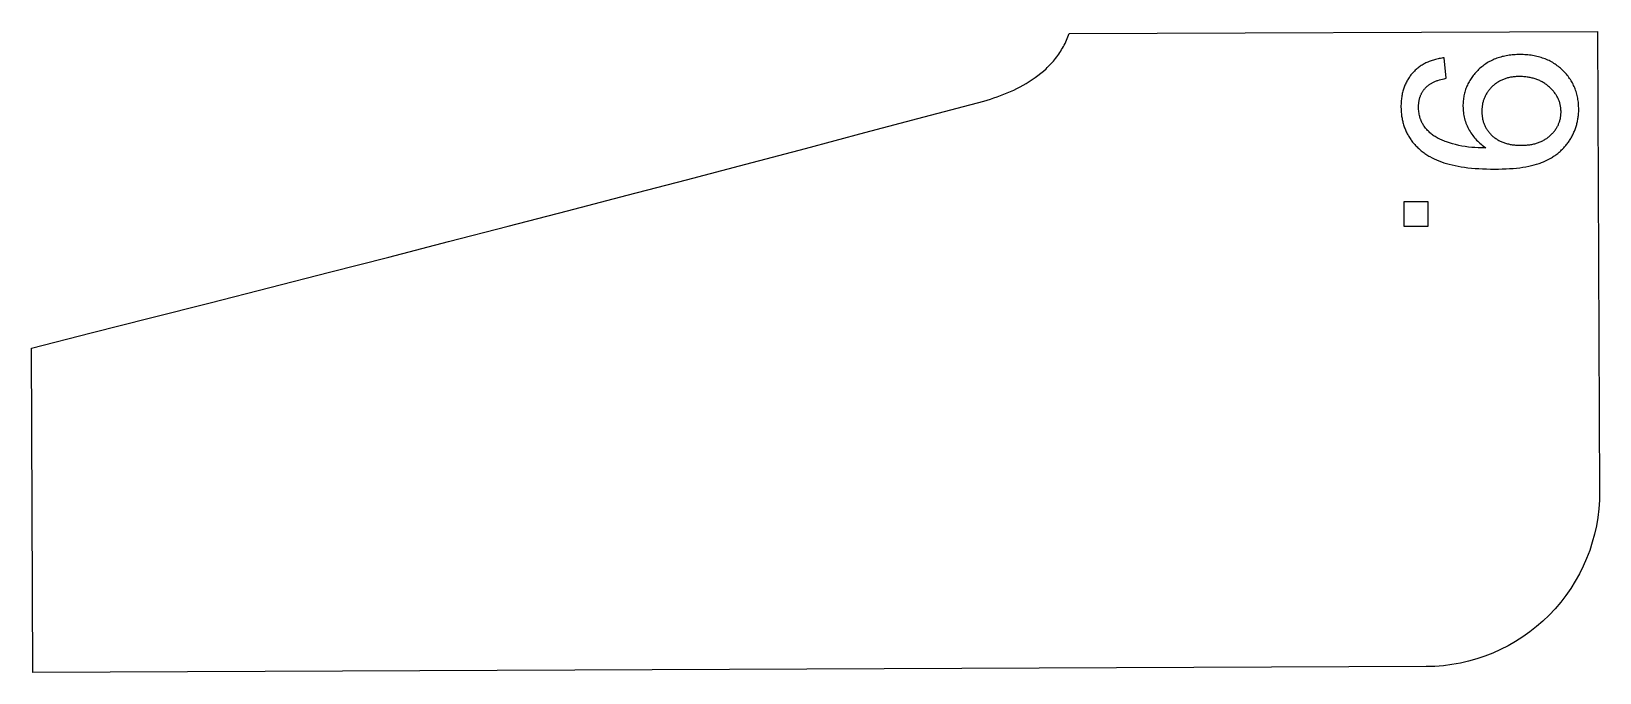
# Model space of a CAD drawing. Extents: x -16189 to 5251, y 3521 to 4024.
# Drawn here: x 1464.2 to 1914.4, y 3839.8 to 4023.8 of the extents above; entities that cross this region are included whole.
import ezdxf

# ---------------------------------------------------------------- set-up
doc = ezdxf.new("R2010")
doc.units = 0
doc.layers.add('LAYER_03', color=7, linetype='CONTINUOUS')

msp = doc.modelspace()

# ---------------------------------------------------------------- linework, layer by layer
at = {"layer": 'LAYER_03'}
for p, q in [((1882.56, 4006.8), (1882.41, 4006.6)), ((1882.71, 4006.99), (1882.56, 4006.8)), ((1882.87, 4007.18), (1882.71, 4006.99)), ((1883.04, 4007.37), (1882.87, 4007.18)), ((1883.21, 4007.56), (1883.04, 4007.37)), ((1883.39, 4007.74), (1883.21, 4007.56)), ((1883.57, 4007.92), (1883.39, 4007.74)), ((1883.76, 4008.1), (1883.57, 4007.92)), ((1883.95, 4008.27), (1883.76, 4008.1)), ((1884.15, 4008.44), (1883.95, 4008.27)), ((1884.34, 4008.6), (1884.15, 4008.44)), ((1884.55, 4008.75), (1884.34, 4008.6)), ((1884.75, 4008.9), (1884.55, 4008.75)), ((1884.96, 4009.05), (1884.75, 4008.9)), ((1885.17, 4009.18), (1884.96, 4009.05)), ((1885.39, 4009.32), (1885.17, 4009.18)), ((1885.61, 4009.44), (1885.39, 4009.32)), ((1885.83, 4009.56), (1885.61, 4009.44)), ((1886.06, 4009.68), (1885.83, 4009.56)), ((1886.29, 4009.79), (1886.06, 4009.68)), ((1886.52, 4009.89), (1886.29, 4009.79)), ((1886.76, 4009.99), (1886.52, 4009.89)), ((1887, 4010.08), (1886.76, 4009.99)), ((1887.24, 4010.17), (1887, 4010.08)), ((1887.49, 4010.25), (1887.24, 4010.17)), ((1887.74, 4010.33), (1887.49, 4010.25)), ((1888, 4010.4), (1887.74, 4010.33)), ((1888.26, 4010.46), (1888, 4010.4)), ((1888.52, 4010.52), (1888.26, 4010.46)), ((1888.78, 4010.58), (1888.52, 4010.52)), ((1889.05, 4010.62), (1888.78, 4010.58)), ((1889.32, 4010.67), (1889.05, 4010.62)), ((1889.6, 4010.7), (1889.32, 4010.67)), ((1889.88, 4010.73), (1889.6, 4010.7)), ((1890.16, 4010.76), (1889.88, 4010.73)), ((1890.45, 4010.78), (1890.16, 4010.76)), ((1890.74, 4010.79), (1890.45, 4010.78)), ((1891.03, 4010.8), (1890.74, 4010.79)), ((1891.33, 4010.8), (1891.03, 4010.8)), ((1891.66, 4010.8), (1891.33, 4010.8)), ((1891.98, 4010.79), (1891.66, 4010.8)), ((1892.3, 4010.78), (1891.98, 4010.79)), ((1892.62, 4010.76), (1892.3, 4010.78)), ((1892.94, 4010.73), (1892.62, 4010.76)), ((1893.25, 4010.7), (1892.94, 4010.73)), ((1893.56, 4010.66), (1893.25, 4010.7)), ((1893.86, 4010.61), (1893.56, 4010.66)), ((1894.16, 4010.56), (1893.86, 4010.61)), ((1894.46, 4010.51), (1894.16, 4010.56)), ((1894.75, 4010.45), (1894.46, 4010.51)), ((1895.03, 4010.38), (1894.75, 4010.45)), ((1895.32, 4010.3), (1895.03, 4010.38)), ((1895.6, 4010.22), (1895.32, 4010.3)), ((1895.88, 4010.14), (1895.6, 4010.22)), ((1896.15, 4010.05), (1895.88, 4010.14)), ((1896.42, 4009.95), (1896.15, 4010.05)), ((1896.68, 4009.84), (1896.42, 4009.95)), ((1896.94, 4009.73), (1896.68, 4009.84)), ((1897.2, 4009.62), (1896.94, 4009.73)), ((1897.45, 4009.5), (1897.2, 4009.62)), ((1897.7, 4009.37), (1897.45, 4009.5)), ((1897.95, 4009.24), (1897.7, 4009.37)), ((1898.19, 4009.1), (1897.95, 4009.24)), ((1898.43, 4008.95), (1898.19, 4009.1)), ((1898.66, 4008.8), (1898.43, 4008.95)), ((1898.89, 4008.64), (1898.66, 4008.8)), ((1899.12, 4008.48), (1898.89, 4008.64)), ((1899.34, 4008.31), (1899.12, 4008.48)), ((1899.56, 4008.14), (1899.34, 4008.31)), ((1899.77, 4007.96), (1899.56, 4008.14)), ((1899.98, 4007.77), (1899.77, 4007.96)), ((1900.19, 4007.58), (1899.98, 4007.77)), ((1900.39, 4007.39), (1900.19, 4007.58)), ((1900.58, 4007.19), (1900.39, 4007.39)), ((1900.77, 4007), (1900.58, 4007.19)), ((1900.94, 4006.8), (1900.77, 4007)), ((1901.12, 4006.6), (1900.94, 4006.8)), ((1880.69, 4002.36), (1880.66, 4002.11)), ((1880.73, 4002.6), (1880.69, 4002.36)), ((1880.78, 4002.85), (1880.73, 4002.6)), ((1880.82, 4003.09), (1880.78, 4002.85)), ((1880.88, 4003.33), (1880.82, 4003.09)), ((1880.94, 4003.56), (1880.88, 4003.33)), ((1881.01, 4003.8), (1880.94, 4003.56)), ((1881.08, 4004.03), (1881.01, 4003.8)), ((1881.16, 4004.26), (1881.08, 4004.03)), ((1881.24, 4004.48), (1881.16, 4004.26)), ((1881.33, 4004.71), (1881.24, 4004.48)), ((1881.43, 4004.93), (1881.33, 4004.71)), ((1881.53, 4005.15), (1881.43, 4004.93)), ((1881.64, 4005.36), (1881.53, 4005.15)), ((1881.75, 4005.57), (1881.64, 4005.36)), ((1881.87, 4005.78), (1881.75, 4005.57)), ((1882, 4005.99), (1881.87, 4005.78)), ((1882.13, 4006.2), (1882, 4005.99)), ((1882.27, 4006.4), (1882.13, 4006.2)), ((1882.41, 4006.6), (1882.27, 4006.4)), ((1901.28, 4006.39), (1901.12, 4006.6)), ((1901.44, 4006.19), (1901.28, 4006.39)), ((1901.6, 4005.98), (1901.44, 4006.19)), ((1901.74, 4005.77), (1901.6, 4005.98)), ((1901.88, 4005.56), (1901.74, 4005.77)), ((1902.02, 4005.35), (1901.88, 4005.56)), ((1902.14, 4005.13), (1902.02, 4005.35)), ((1902.27, 4004.91), (1902.14, 4005.13)), ((1902.38, 4004.69), (1902.27, 4004.91)), ((1902.49, 4004.47), (1902.38, 4004.69)), ((1902.59, 4004.25), (1902.49, 4004.47)), ((1902.68, 4004.02), (1902.59, 4004.25)), ((1902.77, 4003.8), (1902.68, 4004.02)), ((1902.85, 4003.57), (1902.77, 4003.8)), ((1902.93, 4003.33), (1902.85, 4003.57)), ((1903, 4003.1), (1902.93, 4003.33)), ((1903.06, 4002.86), (1903, 4003.1)), ((1903.11, 4002.63), (1903.06, 4002.86)), ((1903.16, 4002.39), (1903.11, 4002.63)), ((1903.2, 4002.14), (1903.16, 4002.39)), ((1903.24, 4001.9), (1903.2, 4002.14)), ((1880.6, 4001.34), (1880.59, 4001.08)), ((1880.59, 4001.08), (1880.59, 4000.82)), ((1880.59, 4000.82), (1880.59, 4000.55)), ((1880.59, 4000.55), (1880.6, 4000.29)), ((1880.62, 4001.6), (1880.6, 4001.34)), ((1880.6, 4000.29), (1880.62, 4000.03)), ((1880.64, 4001.85), (1880.62, 4001.6)), ((1880.62, 4000.03), (1880.64, 3999.78)), ((1880.66, 4002.11), (1880.64, 4001.85)), ((1880.64, 3999.78), (1880.66, 3999.52)), ((1880.66, 3999.52), (1880.69, 3999.27)), ((1880.69, 3999.27), (1880.73, 3999.03)), ((1880.73, 3999.03), (1880.78, 3998.78)), ((1880.78, 3998.78), (1880.82, 3998.54)), ((1880.82, 3998.54), (1880.88, 3998.3)), ((1880.88, 3998.3), (1880.94, 3998.07)), ((1880.94, 3998.07), (1881.01, 3997.84)), ((1881.01, 3997.84), (1881.08, 3997.61)), ((1902.81, 3997.62), (1902.89, 3997.84)), ((1902.89, 3997.84), (1902.96, 3998.06)), ((1902.96, 3998.06), (1903.02, 3998.29)), ((1903.02, 3998.29), (1903.08, 3998.51)), ((1903.08, 3998.51), (1903.13, 3998.74)), ((1903.13, 3998.74), (1903.17, 3998.97)), ((1903.17, 3998.97), (1903.21, 3999.2)), ((1903.21, 3999.2), (1903.25, 3999.44)), ((1903.27, 4001.65), (1903.24, 4001.9)), ((1903.25, 3999.44), (1903.27, 3999.68)), ((1903.29, 4001.4), (1903.27, 4001.65)), ((1903.27, 3999.68), (1903.3, 3999.92)), ((1903.31, 4001.15), (1903.29, 4001.4)), ((1903.3, 3999.92), (1903.31, 4000.16)), ((1903.32, 4000.9), (1903.31, 4001.15)), ((1903.31, 4000.16), (1903.32, 4000.4)), ((1903.32, 4000.65), (1903.32, 4000.9)), ((1903.32, 4000.4), (1903.32, 4000.65)), ((1881.08, 3997.61), (1881.16, 3997.38)), ((1881.16, 3997.38), (1881.24, 3997.16)), ((1881.24, 3997.16), (1881.33, 3996.94)), ((1881.33, 3996.94), (1881.43, 3996.72)), ((1881.43, 3996.72), (1881.53, 3996.5)), ((1881.53, 3996.5), (1881.64, 3996.29)), ((1881.64, 3996.29), (1881.75, 3996.08)), ((1881.75, 3996.08), (1881.87, 3995.88)), ((1881.87, 3995.88), (1882, 3995.68)), ((1882, 3995.68), (1882.13, 3995.48)), ((1882.13, 3995.48), (1882.27, 3995.28)), ((1882.27, 3995.28), (1882.41, 3995.09)), ((1882.41, 3995.09), (1882.56, 3994.9)), ((1882.56, 3994.9), (1882.71, 3994.71)), ((1882.71, 3994.71), (1882.87, 3994.52)), ((1882.87, 3994.52), (1883.04, 3994.34)), ((1883.04, 3994.34), (1883.21, 3994.16)), ((1883.21, 3994.16), (1883.39, 3993.99)), ((1883.39, 3993.99), (1883.57, 3993.81)), ((1883.57, 3993.81), (1883.76, 3993.64)), ((1883.76, 3993.64), (1883.95, 3993.48)), ((1883.95, 3993.48), (1884.15, 3993.32)), ((1884.15, 3993.32), (1884.35, 3993.17)), ((1884.35, 3993.17), (1884.56, 3993.02)), ((1899.2, 3993.07), (1899.41, 3993.22)), ((1899.41, 3993.22), (1899.62, 3993.38)), ((1899.62, 3993.38), (1899.82, 3993.54)), ((1899.82, 3993.54), (1900.02, 3993.71)), ((1900.02, 3993.71), (1900.22, 3993.88)), ((1900.22, 3993.88), (1900.41, 3994.06)), ((1900.41, 3994.06), (1900.6, 3994.24)), ((1900.6, 3994.24), (1900.78, 3994.42)), ((1900.78, 3994.42), (1900.95, 3994.6)), ((1900.95, 3994.6), (1901.11, 3994.79)), ((1901.11, 3994.79), (1901.27, 3994.98)), ((1901.27, 3994.98), (1901.43, 3995.17)), ((1901.43, 3995.17), (1901.58, 3995.36)), ((1901.58, 3995.36), (1901.72, 3995.55)), ((1901.72, 3995.55), (1901.86, 3995.75)), ((1901.86, 3995.75), (1901.99, 3995.95)), ((1901.99, 3995.95), (1902.11, 3996.15)), ((1902.11, 3996.15), (1902.23, 3996.35)), ((1902.23, 3996.35), (1902.34, 3996.56)), ((1902.34, 3996.56), (1902.45, 3996.77)), ((1902.45, 3996.77), (1902.55, 3996.98)), ((1902.55, 3996.98), (1902.64, 3997.19)), ((1902.64, 3997.19), (1902.73, 3997.41)), ((1902.73, 3997.41), (1902.81, 3997.62)), ((1884.56, 3993.02), (1884.77, 3992.88)), ((1884.77, 3992.88), (1884.99, 3992.74)), ((1884.99, 3992.74), (1885.21, 3992.61)), ((1885.21, 3992.61), (1885.43, 3992.49)), ((1885.43, 3992.49), (1885.66, 3992.37)), ((1885.66, 3992.37), (1885.89, 3992.25)), ((1885.89, 3992.25), (1886.13, 3992.14)), ((1886.13, 3992.14), (1886.37, 3992.04)), ((1886.37, 3992.04), (1886.62, 3991.94)), ((1886.62, 3991.94), (1886.87, 3991.84)), ((1886.87, 3991.84), (1887.13, 3991.76)), ((1887.13, 3991.76), (1887.39, 3991.67)), ((1887.39, 3991.67), (1887.65, 3991.59)), ((1887.65, 3991.59), (1887.92, 3991.52)), ((1887.92, 3991.52), (1888.2, 3991.46)), ((1888.2, 3991.46), (1888.48, 3991.39)), ((1888.48, 3991.39), (1888.76, 3991.34)), ((1888.76, 3991.34), (1889.05, 3991.29)), ((1889.05, 3991.29), (1889.34, 3991.24)), ((1889.34, 3991.24), (1889.64, 3991.2)), ((1889.64, 3991.2), (1889.94, 3991.17)), ((1889.94, 3991.17), (1890.24, 3991.14)), ((1890.24, 3991.14), (1890.55, 3991.11)), ((1890.55, 3991.11), (1890.87, 3991.09)), ((1890.87, 3991.09), (1891.18, 3991.08)), ((1891.18, 3991.08), (1891.84, 3991.07)), ((1891.84, 3991.07), (1892.49, 3991.08)), ((1892.49, 3991.08), (1892.81, 3991.09)), ((1892.81, 3991.09), (1893.12, 3991.11)), ((1893.12, 3991.11), (1893.43, 3991.14)), ((1893.43, 3991.14), (1893.74, 3991.17)), ((1893.74, 3991.17), (1894.04, 3991.2)), ((1894.04, 3991.2), (1894.34, 3991.25)), ((1894.34, 3991.25), (1894.64, 3991.29)), ((1894.64, 3991.29), (1894.93, 3991.34)), ((1894.93, 3991.34), (1895.21, 3991.4)), ((1895.21, 3991.4), (1895.49, 3991.47)), ((1895.49, 3991.47), (1895.77, 3991.53)), ((1895.77, 3991.53), (1896.04, 3991.61)), ((1896.04, 3991.61), (1896.31, 3991.69)), ((1896.31, 3991.69), (1896.57, 3991.77)), ((1896.57, 3991.77), (1896.83, 3991.86)), ((1896.83, 3991.86), (1897.09, 3991.96)), ((1897.09, 3991.96), (1897.34, 3992.06)), ((1897.34, 3992.06), (1897.59, 3992.17)), ((1897.59, 3992.17), (1897.83, 3992.28)), ((1897.83, 3992.28), (1898.07, 3992.4)), ((1898.07, 3992.4), (1898.3, 3992.52)), ((1898.3, 3992.52), (1898.53, 3992.65)), ((1898.53, 3992.65), (1898.76, 3992.79)), ((1898.76, 3992.79), (1898.98, 3992.93)), ((1898.98, 3992.93), (1899.2, 3993.07))]:
    msp.add_line(p, q, dxfattribs=at)
msp.add_lwpolyline([(1864.62, 3841.48), (1464.62, 3839.75), (1464.22, 3932.9), (1481.34, 3937.22), (1498.45, 3941.54), (1515.56, 3945.89), (1532.66, 3950.25), (1549.76, 3954.62), (1566.86, 3959.01), (1583.95, 3963.42), (1601.04, 3967.84), (1618.12, 3972.28), (1635.2, 3976.73), (1652.28, 3981.2), (1669.35, 3985.68), (1686.42, 3990.18), (1703.48, 3994.7), (1720.54, 3999.23), (1737.6, 4003.78), (1738.58, 4004.05), (1739.56, 4004.34), (1740.53, 4004.65), (1741.5, 4004.98), (1742.46, 4005.33), (1743.41, 4005.7), (1744.36, 4006.09), (1745.29, 4006.5), (1746.21, 4006.93), (1747.13, 4007.37), (1748.03, 4007.84), (1748.92, 4008.34), (1749.8, 4008.85), (1750.66, 4009.38), (1751.51, 4009.94), (1752.35, 4010.52), (1753.17, 4011.12), (1753.96, 4011.74), (1754.74, 4012.39), (1755.49, 4013.06), (1755.85, 4013.41), (1756.21, 4013.76), (1756.57, 4014.12), (1756.91, 4014.49), (1757.25, 4014.86), (1757.59, 4015.24), (1757.91, 4015.63), (1758.23, 4016.02), (1758.54, 4016.42), (1758.84, 4016.83), (1759.14, 4017.25), (1759.42, 4017.67), (1759.7, 4018.09), (1759.97, 4018.53), (1760.22, 4018.96), (1760.47, 4019.4), (1760.71, 4019.85), (1760.94, 4020.3), (1761.16, 4020.76), (1761.38, 4021.22), (1761.58, 4021.69), (1761.77, 4022.16), (1761.95, 4022.63), (1762.13, 4023.11), (1913.83, 4023.76), (1914.4, 3891.7, -0.414215)], format="xyb", close=True, dxfattribs=at)
for points in [[(1869.78, 4016.19), (1869.42, 4016.14), (1869.06, 4016.08), (1868.7, 4016.02), (1868.35, 4015.96), (1868.01, 4015.88), (1867.67, 4015.8), (1867.33, 4015.72), (1867, 4015.63), (1866.68, 4015.53), (1866.36, 4015.43), (1866.04, 4015.32), (1865.73, 4015.21), (1865.43, 4015.09), (1865.13, 4014.97), (1864.84, 4014.83), (1864.55, 4014.7), (1864.27, 4014.56), (1863.99, 4014.41), (1863.71, 4014.25), (1863.45, 4014.09), (1863.18, 4013.93), (1862.93, 4013.76), (1862.67, 4013.58), (1862.43, 4013.4), (1862.18, 4013.21), (1861.95, 4013.01), (1861.71, 4012.81), (1861.49, 4012.61), (1861.27, 4012.39), (1861.05, 4012.18), (1860.84, 4011.95), (1860.63, 4011.72), (1860.43, 4011.49), (1860.24, 4011.25), (1860.05, 4011.01), (1859.87, 4010.76), (1859.7, 4010.51), (1859.53, 4010.26), (1859.36, 4010), (1859.21, 4009.73), (1859.06, 4009.46), (1858.92, 4009.19), (1858.78, 4008.92), (1858.65, 4008.64), (1858.53, 4008.35), (1858.41, 4008.06), (1858.3, 4007.77), (1858.19, 4007.47), (1858.09, 4007.17), (1858, 4006.87), (1857.92, 4006.56), (1857.84, 4006.24), (1857.76, 4005.92), (1857.7, 4005.6), (1857.64, 4005.27), (1857.58, 4004.94), (1857.53, 4004.61), (1857.49, 4004.27), (1857.46, 4003.93), (1857.43, 4003.58), (1857.41, 4003.23), (1857.39, 4002.87), (1857.38, 4002.51), (1857.38, 4002.15), (1857.39, 4001.46), (1857.4, 4001.12), (1857.42, 4000.79), (1857.45, 4000.46), (1857.48, 4000.13), (1857.52, 3999.8), (1857.56, 3999.47), (1857.61, 3999.15), (1857.67, 3998.83), (1857.73, 3998.52), (1857.8, 3998.2), (1857.87, 3997.89), (1857.95, 3997.59), (1858.03, 3997.28), (1858.12, 3996.98), (1858.22, 3996.68), (1858.32, 3996.38), (1858.42, 3996.09), (1858.54, 3995.8), (1858.66, 3995.51), (1858.78, 3995.22), (1858.91, 3994.94), (1859.05, 3994.66), (1859.19, 3994.38), (1859.34, 3994.11), (1859.49, 3993.84), (1859.65, 3993.57), (1859.81, 3993.3), (1859.98, 3993.04), (1860.16, 3992.78), (1860.34, 3992.52), (1860.53, 3992.26), (1860.72, 3992.01), (1860.92, 3991.77), (1861.13, 3991.52), (1861.34, 3991.28), (1861.55, 3991.05), (1861.77, 3990.82), (1862, 3990.59), (1862.23, 3990.37), (1862.46, 3990.15), (1862.7, 3989.93), (1862.95, 3989.72), (1863.2, 3989.52), (1863.46, 3989.31), (1863.72, 3989.11), (1863.99, 3988.92), (1864.26, 3988.73), (1864.54, 3988.54), (1864.82, 3988.36), (1865.11, 3988.18), (1865.4, 3988), (1865.7, 3987.83), (1866.32, 3987.5), (1866.95, 3987.18), (1867.61, 3986.88), (1868.28, 3986.6), (1868.98, 3986.33), (1869.71, 3986.08), (1870.46, 3985.84), (1871.25, 3985.63), (1872.06, 3985.42), (1872.91, 3985.24), (1873.79, 3985.07), (1874.7, 3984.91), (1875.63, 3984.77), (1876.6, 3984.65), (1877.6, 3984.55), (1878.63, 3984.46), (1879.69, 3984.38), (1880.78, 3984.33), (1881.9, 3984.29), (1883.05, 3984.26), (1884.24, 3984.25), (1885.37, 3984.26), (1886.47, 3984.29), (1887.53, 3984.33), (1888.57, 3984.38), (1889.56, 3984.46), (1890.53, 3984.55), (1891.46, 3984.65), (1892.35, 3984.78), (1893.21, 3984.92), (1894.04, 3985.07), (1894.84, 3985.24), (1895.6, 3985.43), (1896.32, 3985.64), (1896.67, 3985.75), (1897.01, 3985.86), (1897.35, 3985.97), (1897.67, 3986.1), (1897.99, 3986.22), (1898.3, 3986.35), (1898.89, 3986.62), (1899.47, 3986.9), (1900.04, 3987.2), (1900.58, 3987.52), (1900.85, 3987.68), (1901.11, 3987.85), (1901.37, 3988.02), (1901.62, 3988.19), (1901.87, 3988.37), (1902.12, 3988.56), (1902.36, 3988.74), (1902.59, 3988.93), (1902.83, 3989.12), (1903.05, 3989.32), (1903.28, 3989.52), (1903.49, 3989.73), (1903.71, 3989.94), (1903.92, 3990.15), (1904.12, 3990.37), (1904.32, 3990.59), (1904.52, 3990.81), (1904.71, 3991.04), (1904.9, 3991.27), (1905.09, 3991.5), (1905.26, 3991.74), (1905.44, 3991.99), (1905.61, 3992.23), (1905.78, 3992.48), (1906.09, 3992.99), (1906.25, 3993.25), (1906.39, 3993.51), (1906.53, 3993.77), (1906.67, 3994.03), (1906.8, 3994.29), (1906.92, 3994.56), (1907.04, 3994.82), (1907.16, 3995.09), (1907.27, 3995.36), (1907.38, 3995.63), (1907.48, 3995.9), (1907.57, 3996.18), (1907.66, 3996.45), (1907.74, 3996.73), (1907.82, 3997.01), (1907.9, 3997.29), (1907.97, 3997.57), (1908.03, 3997.86), (1908.09, 3998.14), (1908.14, 3998.43), (1908.19, 3998.72), (1908.24, 3999.01), (1908.28, 3999.3), (1908.31, 3999.6), (1908.34, 3999.89), (1908.36, 4000.19), (1908.39, 4000.79), (1908.4, 4001.4), (1908.4, 4001.82), (1908.38, 4002.23), (1908.36, 4002.64), (1908.33, 4003.05), (1908.29, 4003.45), (1908.24, 4003.85), (1908.18, 4004.24), (1908.11, 4004.63), (1908.03, 4005.01), (1907.95, 4005.39), (1907.85, 4005.77), (1907.75, 4006.14), (1907.64, 4006.51), (1907.51, 4006.87), (1907.38, 4007.23), (1907.24, 4007.58), (1907.09, 4007.93), (1906.93, 4008.27), (1906.77, 4008.61), (1906.59, 4008.95), (1906.4, 4009.28), (1906.21, 4009.6), (1906.01, 4009.93), (1905.79, 4010.24), (1905.57, 4010.56), (1905.34, 4010.87), (1905.1, 4011.17), (1904.85, 4011.47), (1904.59, 4011.77), (1904.33, 4012.06), (1904.05, 4012.35), (1903.77, 4012.63), (1903.47, 4012.9), (1903.17, 4013.17), (1902.87, 4013.43), (1902.56, 4013.68), (1902.24, 4013.92), (1901.92, 4014.15), (1901.6, 4014.37), (1901.26, 4014.59), (1900.92, 4014.79), (1900.58, 4014.99), (1900.23, 4015.18), (1899.87, 4015.36), (1899.51, 4015.53), (1899.14, 4015.69), (1898.77, 4015.84), (1898.39, 4015.99), (1898, 4016.12), (1897.61, 4016.25), (1897.22, 4016.37), (1896.81, 4016.48), (1896.4, 4016.58), (1895.99, 4016.67), (1895.57, 4016.75), (1895.14, 4016.83), (1894.71, 4016.89), (1894.28, 4016.95), (1893.83, 4017), (1893.38, 4017.04), (1892.93, 4017.07), (1892.47, 4017.09), (1892, 4017.1), (1891.53, 4017.11), (1891.07, 4017.11), (1890.62, 4017.09), (1890.17, 4017.07), (1889.73, 4017.04), (1889.3, 4017), (1888.87, 4016.96), (1888.45, 4016.9), (1888.03, 4016.84), (1887.61, 4016.77), (1887.21, 4016.69), (1886.81, 4016.6), (1886.41, 4016.51), (1886.02, 4016.4), (1885.64, 4016.29), (1885.26, 4016.17), (1884.88, 4016.04), (1884.52, 4015.9), (1884.15, 4015.75), (1883.8, 4015.6), (1883.45, 4015.43), (1883.1, 4015.26), (1882.76, 4015.08), (1882.43, 4014.89), (1882.1, 4014.69), (1881.77, 4014.49), (1881.46, 4014.27), (1881.14, 4014.05), (1880.84, 4013.82), (1880.54, 4013.58), (1880.24, 4013.33), (1879.95, 4013.08), (1879.67, 4012.81), (1879.39, 4012.54), (1879.12, 4012.27), (1878.86, 4011.99), (1878.61, 4011.71), (1878.37, 4011.43), (1878.14, 4011.14), (1877.92, 4010.84), (1877.7, 4010.55), (1877.49, 4010.25), (1877.3, 4009.94), (1877.11, 4009.64), (1876.93, 4009.33), (1876.76, 4009.01), (1876.59, 4008.69), (1876.44, 4008.37), (1876.29, 4008.04), (1876.16, 4007.71), (1876.03, 4007.38), (1875.91, 4007.04), (1875.8, 4006.7), (1875.7, 4006.36), (1875.61, 4006.01), (1875.53, 4005.66), (1875.45, 4005.3), (1875.38, 4004.94), (1875.33, 4004.58), (1875.28, 4004.21), (1875.24, 4003.84), (1875.21, 4003.46), (1875.19, 4003.09), (1875.17, 4002.7), (1875.17, 4002.32), (1875.18, 4001.85), (1875.2, 4001.4), (1875.23, 4000.94), (1875.28, 4000.49), (1875.35, 4000.05), (1875.43, 3999.61), (1875.52, 3999.17), (1875.63, 3998.73), (1875.75, 3998.3), (1875.88, 3997.88), (1876.03, 3997.46), (1876.2, 3997.04), (1876.37, 3996.63), (1876.57, 3996.22), (1876.77, 3995.82), (1876.99, 3995.42), (1877.23, 3995.02), (1877.47, 3994.64), (1877.72, 3994.27), (1877.97, 3993.91), (1878.24, 3993.56), (1878.52, 3993.21), (1878.8, 3992.88), (1879.09, 3992.57), (1879.39, 3992.26), (1879.71, 3991.96), (1880.02, 3991.67), (1880.35, 3991.39), (1880.69, 3991.13), (1881.03, 3990.87), (1881.39, 3990.62), (1881.75, 3990.39), (1881.03, 3990.36), (1880.52, 3990.35), (1879.57, 3990.37), (1878.62, 3990.41), (1877.68, 3990.48), (1876.74, 3990.58), (1875.8, 3990.71), (1874.87, 3990.87), (1873.94, 3991.06), (1873.02, 3991.27), (1872.13, 3991.51), (1871.28, 3991.76), (1870.47, 3992.03), (1870.09, 3992.16), (1869.72, 3992.31), (1869.36, 3992.45), (1869.01, 3992.6), (1868.68, 3992.75), (1868.35, 3992.9), (1868.04, 3993.06), (1867.74, 3993.22), (1867.45, 3993.39), (1867.18, 3993.56), (1866.91, 3993.73), (1866.65, 3993.91), (1866.4, 3994.1), (1866.15, 3994.29), (1865.91, 3994.48), (1865.68, 3994.69), (1865.45, 3994.9), (1865.23, 3995.11), (1865.02, 3995.33), (1864.81, 3995.56), (1864.61, 3995.79), (1864.42, 3996.03), (1864.23, 3996.28), (1864.06, 3996.53), (1863.88, 3996.79), (1863.72, 3997.05), (1863.64, 3997.19), (1863.56, 3997.32), (1863.49, 3997.46), (1863.41, 3997.59), (1863.34, 3997.73), (1863.28, 3997.87), (1863.21, 3998.02), (1863.15, 3998.16), (1863.09, 3998.3), (1863.03, 3998.45), (1862.98, 3998.6), (1862.93, 3998.75), (1862.88, 3998.9), (1862.83, 3999.05), (1862.79, 3999.2), (1862.75, 3999.36), (1862.67, 3999.67), (1862.6, 3999.99), (1862.55, 4000.31), (1862.5, 4000.64), (1862.47, 4000.97), (1862.44, 4001.31), (1862.43, 4001.66), (1862.42, 4002.01), (1862.42, 4002.22), (1862.43, 4002.42), (1862.44, 4002.62), (1862.45, 4002.82), (1862.47, 4003.01), (1862.49, 4003.21), (1862.51, 4003.4), (1862.54, 4003.59), (1862.57, 4003.78), (1862.61, 4003.96), (1862.64, 4004.14), (1862.69, 4004.32), (1862.73, 4004.5), (1862.78, 4004.67), (1862.83, 4004.85), (1862.89, 4005.02), (1862.95, 4005.19), (1863.02, 4005.35), (1863.08, 4005.52), (1863.15, 4005.68), (1863.23, 4005.84), (1863.31, 4005.99), (1863.39, 4006.15), (1863.48, 4006.3), (1863.57, 4006.45), (1863.66, 4006.6), (1863.76, 4006.74), (1863.86, 4006.88), (1863.96, 4007.02), (1864.07, 4007.16), (1864.18, 4007.3), (1864.3, 4007.43), (1864.42, 4007.56), (1864.54, 4007.69), (1864.67, 4007.81), (1864.8, 4007.94), (1864.94, 4008.06), (1865.08, 4008.17), (1865.23, 4008.29), (1865.38, 4008.4), (1865.53, 4008.51), (1865.69, 4008.62), (1865.86, 4008.72), (1866.02, 4008.82), (1866.2, 4008.92), (1866.37, 4009.02), (1866.56, 4009.11), (1866.74, 4009.2), (1866.93, 4009.29), (1867.13, 4009.38), (1867.33, 4009.46), (1867.53, 4009.54), (1867.74, 4009.62), (1867.95, 4009.69), (1868.39, 4009.83), (1868.85, 4009.96), (1869.33, 4010.08), (1869.82, 4010.19), (1870.33, 4010.29)], [(1858.23, 3974.85), (1858.23, 3967.86), (1865.22, 3967.86), (1865.22, 3974.85)]]:
    msp.add_lwpolyline(points, close=True, dxfattribs=at)

doc.saveas('drawing.dxf')
